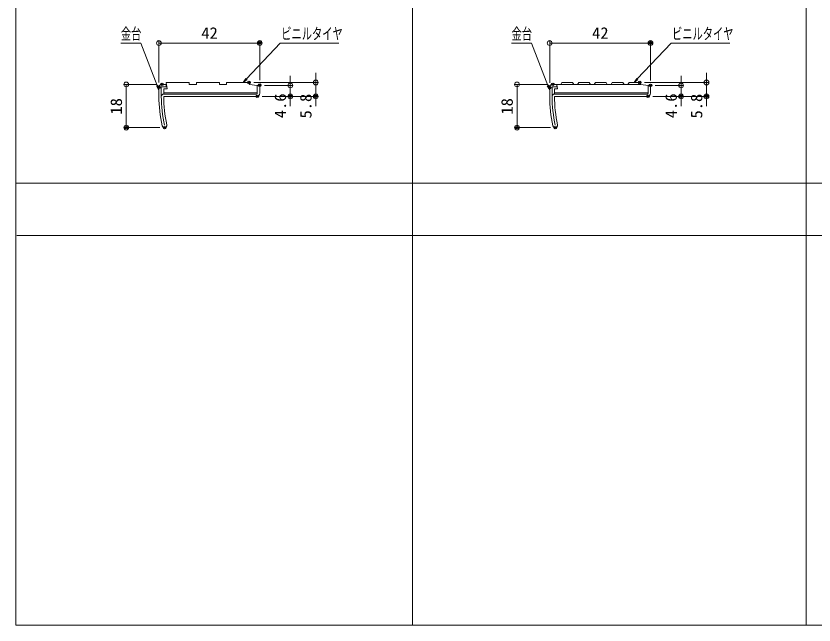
# Model space of a CAD drawing. Units: millimetres, scale not verified. Extents: x -400 to 400, y -277 to 277.
# Drawn here: x -400 to -67.5, y -277.1 to -23.4 of the extents above; entities that cross this region are included whole.
import ezdxf
from ezdxf.enums import TextEntityAlignment as Align

# ---------------------------------------------------------------- set-up
doc = ezdxf.new("R2010")
doc.units = ezdxf.units.MM
doc.header["$LTSCALE"] = 2
doc.header["$PDMODE"] = 32
doc.header["$PDSIZE"] = 1
for name, color, linetype, lineweight in [('0-1_zumenwaku', 5, 'Continuous', 9), ('0-2_1', 3, 'Continuous', 9), ('0-3_2', 4, 'Continuous', 9), ('0-4_0', 1, 'Continuous', 9), ('0-9_6文字', 2, 'Continuous', 9)]:
    doc.layers.add(name, color=color, linetype=linetype, lineweight=lineweight)
doc.layers.add('0-5_Defpoints', color=7, linetype='Continuous')
doc.styles.add('ＭＳ ゴシック', font='')
doc.styles.get('ＭＳ ゴシック').set_extended_font_data('MS Gothic')

# ---------------------------------------------------------------- blocks, each defined once
blk = doc.blocks.new('_Origin')
at = {"layer": '0-4_0'}
blk.add_line((0, 0), (-2, 0), dxfattribs=at)
blk.add_circle((0, 0), 1, dxfattribs=at)
blk = doc.blocks.new('MLeader9')
at = {"layer": '0-9_6文字', "color": 1}
blk.add_line((-289.145, -34.652), (-265.41, -34.652), dxfattribs=at)
at = {"layer": '0-9_6文字'}
blk.add_line((-303.67, -49.854), (-305.282, -51.085), dxfattribs=at)
at = {"layer": '0-9_6文字', "color": 1}
blk.add_lwpolyline([(-303.914, -49.626), (-289.865, -34.652), (-289.145, -34.652)], dxfattribs=at)
at = {"layer": '0-9_6文字'}
blk.add_lwpolyline([(-304.157, -49.398), (-305.282, -51.085), (-303.914, -49.626)], dxfattribs=at)
at = {"layer": '0-9_6文字', "style": 'ＭＳ ゴシック', "width": 0.65}
blk.add_text('ビニルタイヤ', height=4.809, dxfattribs=at).set_placement((-289.444, -34.594), align=Align.BOTTOM_LEFT)
blk = doc.blocks.new('MLeader10')
at = {"layer": '0-9_6文字', "color": 1}
blk.add_line((-356.283, -34.652), (-348.636, -34.652), dxfattribs=at)
at = {"layer": '0-9_6文字'}
blk.add_line((-340.832, -52.23), (-340.429, -54.217), dxfattribs=at)
at = {"layer": '0-9_6文字', "color": 1}
blk.add_lwpolyline([(-341.144, -52.349), (-347.916, -34.652), (-348.636, -34.652)], dxfattribs=at)
at = {"layer": '0-9_6文字'}
blk.add_lwpolyline([(-341.455, -52.468), (-340.429, -54.217), (-341.144, -52.349)], dxfattribs=at)
at = {"layer": '0-9_6文字', "style": 'ＭＳ ゴシック', "width": 0.65}
blk.add_text('金台', height=4.809, dxfattribs=at).set_placement((-356.283, -34.602), align=Align.BOTTOM_LEFT)
blk = doc.blocks.new('MLeader13')
at = {"layer": '0-9_6文字', "color": 1}
blk.add_line((-126.345, -34.652), (-102.61, -34.652), dxfattribs=at)
at = {"layer": '0-9_6文字'}
blk.add_line((-140.87, -49.854), (-142.482, -51.085), dxfattribs=at)
at = {"layer": '0-9_6文字', "color": 1}
blk.add_lwpolyline([(-141.113, -49.626), (-127.065, -34.652), (-126.345, -34.652)], dxfattribs=at)
at = {"layer": '0-9_6文字'}
blk.add_lwpolyline([(-141.357, -49.398), (-142.482, -51.085), (-141.113, -49.626)], dxfattribs=at)
at = {"layer": '0-9_6文字', "style": 'ＭＳ ゴシック', "width": 0.65}
blk.add_text('ビニルタイヤ', height=4.809, dxfattribs=at).set_placement((-126.644, -34.594), align=Align.BOTTOM_LEFT)
blk = doc.blocks.new('MLeader14')
at = {"layer": '0-9_6文字', "color": 1}
blk.add_line((-193.508, -34.652), (-185.861, -34.652), dxfattribs=at)
at = {"layer": '0-9_6文字'}
blk.add_line((-178.035, -52.203), (-177.629, -54.19), dxfattribs=at)
at = {"layer": '0-9_6文字', "color": 1}
blk.add_lwpolyline([(-178.346, -52.323), (-185.141, -34.652), (-185.861, -34.652)], dxfattribs=at)
at = {"layer": '0-9_6文字'}
blk.add_lwpolyline([(-178.658, -52.442), (-177.629, -54.19), (-178.346, -52.323)], dxfattribs=at)
at = {"layer": '0-9_6文字', "style": 'ＭＳ ゴシック', "width": 0.65}
blk.add_text('金台', height=4.809, dxfattribs=at).set_placement((-193.508, -34.602), align=Align.BOTTOM_LEFT)

msp = doc.modelspace()

# ---------------------------------------------------------------- linework, layer by layer
at = {"layer": '0-1_zumenwaku'}
for p, q in [((-234.79, 276.915), (-234.79, -277.085)), ((-70.79, 276.915), (-70.79, -277.085)), ((258.01, -93.085), (-399.99, -93.085)), ((-399.59, -114.862), (258.01, -114.862))]:
    msp.add_line(p, q, dxfattribs=at)
msp.add_lwpolyline([(-399.99, -277.085), (400.01, -277.085), (400.01, 276.915), (-399.99, 276.915)], close=True, dxfattribs=at)
at = {"layer": '0-2_1'}
for p, q in [((-340.429, -53.185), (-340.429, -56.885)), ((-299.429, -55.685), (-299.429, -52.285)), ((-177.629, -53.185), (-177.629, -56.885)), ((-174.629, -51.885), (-176.329, -51.885)), ((-136.629, -52.285), (-136.629, -55.685)), ((-299.729, -55.885), (-338.429, -55.885)), ((-136.929, -55.885), (-175.629, -55.885)), ((-338.429, -56.885), (-299.729, -56.885)), ((-175.629, -56.885), (-136.929, -56.885))]:
    msp.add_line(p, q, dxfattribs=at)
for points in [[(-339.429, -56.885), (-339.429, -52.885), (-337.429, -52.885), (-337.429, -51.885), (-339.129, -51.885)], [(-298.429, -55.585), (-298.429, -52.285), (-299.429, -52.285), (-299.429, -55.585)], [(-176.629, -56.885), (-176.629, -52.885), (-174.629, -52.885)], [(-135.629, -55.585), (-135.629, -52.285), (-136.629, -52.285), (-136.629, -55.585)]]:
    msp.add_lwpolyline(points, dxfattribs=at)
for centre, radius, start, end in [((-339.129, -53.185), 1.3, 90, 180), ((-176.329, -53.185), 1.3, 90, 180), ((-338.429, -56.885), 1, 90, 180), ((-299.729, -55.585), 1.3, 270, 0), ((-299.729, -55.585), 0.3, 270, 0), ((-175.629, -56.885), 1, 90, 180), ((-136.929, -55.585), 1.3, 270, 0), ((-136.929, -55.585), 0.3, 270, 0), ((-285.429, -56.885), 55, 180, 192.83959), ((-285.429, -56.885), 54, 180, 192.83959), ((-285.429, -56.885), 53, 180, 192.83959), ((-122.629, -56.885), 55, 180, 192.83959), ((-122.629, -56.885), 54, 180, 192.83959), ((-122.629, -56.885), 53, 180, 192.83959), ((-338.079, -68.885), 1, 192.83959, 12.83959), ((-175.279, -68.885), 1, 192.83959, 12.83959)]:
    msp.add_arc(centre, radius, start, end, dxfattribs=at)
at = {"layer": '0-3_2'}
for p, q in [((-299.429, -55.385), (-338.429, -55.385)), ((-136.629, -55.385), (-175.629, -55.385))]:
    msp.add_line(p, q, dxfattribs=at)
for points in [[(-338.429, -55.885), (-338.429, -53.685), (-336.97, -53.685), (-337.429, -51.085), (-327.829, -51.085), (-327.829, -51.885), (-324.829, -51.885), (-324.829, -51.085), (-315.229, -51.085), (-315.229, -51.885), (-312.229, -51.885), (-312.229, -51.085), (-302.629, -51.085), (-302.629, -51.885), (-299.429, -52.285)], [(-175.629, -55.885), (-175.629, -53.685), (-174.311, -53.685), (-174.629, -51.885), (-174.629, -52.885)], [(-174.629, -51.885), (-139.629, -51.885), (-136.629, -52.285)], [(-167.629, -51.885), (-168.129, -51.085), (-172.529, -51.085), (-173.029, -51.885)], [(-160.629, -51.885), (-161.129, -51.085), (-165.529, -51.085), (-166.029, -51.885)], [(-153.629, -51.885), (-154.129, -51.085), (-158.529, -51.085), (-159.029, -51.885)], [(-146.629, -51.885), (-147.129, -51.085), (-151.529, -51.085), (-152.029, -51.885)], [(-139.629, -51.885), (-140.129, -51.085), (-144.529, -51.085), (-145.029, -51.885)]]:
    msp.add_lwpolyline(points, dxfattribs=at)
at = {"layer": '0-4_0'}
for p, q in [((-340.429, -51.071), (-340.429, -33.652)), ((-338.429, -34.652), (-300.429, -34.652)), ((-298.429, -50.171), (-298.429, -33.652)), ((-177.629, -51.185), (-177.629, -33.652)), ((-175.629, -34.652), (-137.629, -34.652)), ((-135.629, -50.285), (-135.629, -33.652)), ((-285.684, -50.285), (-285.684, -48.285)), ((-275.083, -49.085), (-275.083, -47.085)), ((-122.884, -50.285), (-122.884, -48.285)), ((-112.283, -49.085), (-112.283, -47.085)), ((-341.129, -51.885), (-355.04, -51.885)), ((-300.929, -51.085), (-274.083, -51.085)), ((-296.429, -52.285), (-284.684, -52.285)), ((-285.684, -52.285), (-285.684, -56.885)), ((-275.083, -51.085), (-275.083, -56.885)), ((-178.329, -51.885), (-192.24, -51.885)), ((-138.129, -51.085), (-111.283, -51.085)), ((-133.629, -52.285), (-121.884, -52.285)), ((-122.884, -52.285), (-122.884, -56.885)), ((-112.283, -51.085), (-112.283, -56.885)), ((-354.04, -53.885), (-354.04, -67.885)), ((-191.24, -53.885), (-191.24, -67.885)), ((-297.429, -56.885), (-284.684, -56.885)), ((-297.429, -56.885), (-274.083, -56.885)), ((-285.684, -58.885), (-285.684, -60.885)), ((-275.083, -58.885), (-275.083, -60.885)), ((-134.629, -56.885), (-121.884, -56.885)), ((-134.629, -56.885), (-111.283, -56.885)), ((-122.884, -58.885), (-122.884, -60.885)), ((-112.283, -58.885), (-112.283, -60.885)), ((-340.079, -69.885), (-355.04, -69.885)), ((-177.279, -69.885), (-192.24, -69.885))]:
    msp.add_line(p, q, dxfattribs=at)
at = {"layer": '0-5_Defpoints'}
for p in [(-298.429, -34.652), (-135.629, -34.652), (-340.429, -53.071), (-339.129, -51.885), (-302.929, -51.085), (-298.429, -52.171), (-298.429, -52.285), (-177.629, -53.185), (-176.329, -51.885), (-140.129, -51.085), (-135.629, -52.285), (-135.629, -52.285), (-299.429, -56.885), (-285.684, -56.885), (-275.083, -56.885), (-136.629, -56.885), (-122.884, -56.885), (-112.283, -56.885), (-354.04, -69.885), (-338.079, -69.885), (-191.24, -69.885), (-175.279, -69.885)]:
    msp.add_point(p, dxfattribs=at)

# ---------------------------------------------------------------- block references
at = {"layer": '0-4_0'}
for p, rotation in [((-340.429, -34.652), 180), ((-177.629, -34.652), 180), ((-275.083, -51.085), 270), ((-112.283, -51.085), 270), ((-354.04, -51.885), 90), ((-285.684, -52.285), 270), ((-191.24, -51.885), 90), ((-122.884, -52.285), 270), ((-285.684, -56.885), 90), ((-275.083, -56.885), 90), ((-122.884, -56.885), 90), ((-112.283, -56.885), 90), ((-354.04, -69.885), 270), ((-191.24, -69.885), 270)]:
    msp.add_blockref('_Origin', p, dxfattribs=dict(at, rotation=rotation))
for p in [(-298.429, -34.652), (-135.629, -34.652)]:
    msp.add_blockref('_Origin', p, dxfattribs=at)
at = {"layer": '0-9_6文字'}
for name in ['MLeader10', 'MLeader9', 'MLeader14', 'MLeader13']:
    msp.add_blockref(name, (0, 0), dxfattribs=at)

# ---------------------------------------------------------------- texts
at = {"layer": '0-4_0', "color": 2, "style": 'ＭＳ ゴシック', "width": 1.05}
for p in [(-322.762, -34.327), (-159.962, -34.327)]:
    msp.add_text('42', height=4.809, dxfattribs=at).set_placement(p, align=Align.BOTTOM_LEFT)
for s, p in [('4.6', (-286.009, -65.946)), ('5.8', (-275.408, -66.084)), ('4.6', (-123.209, -65.946)), ('5.8', (-112.608, -66.084)), ('18', (-354.365, -64.468)), ('18', (-191.565, -64.468))]:
    msp.add_text(s, height=4.809, rotation=90, dxfattribs=at).set_placement(p, align=Align.BOTTOM_LEFT)

doc.saveas('drawing.dxf')
